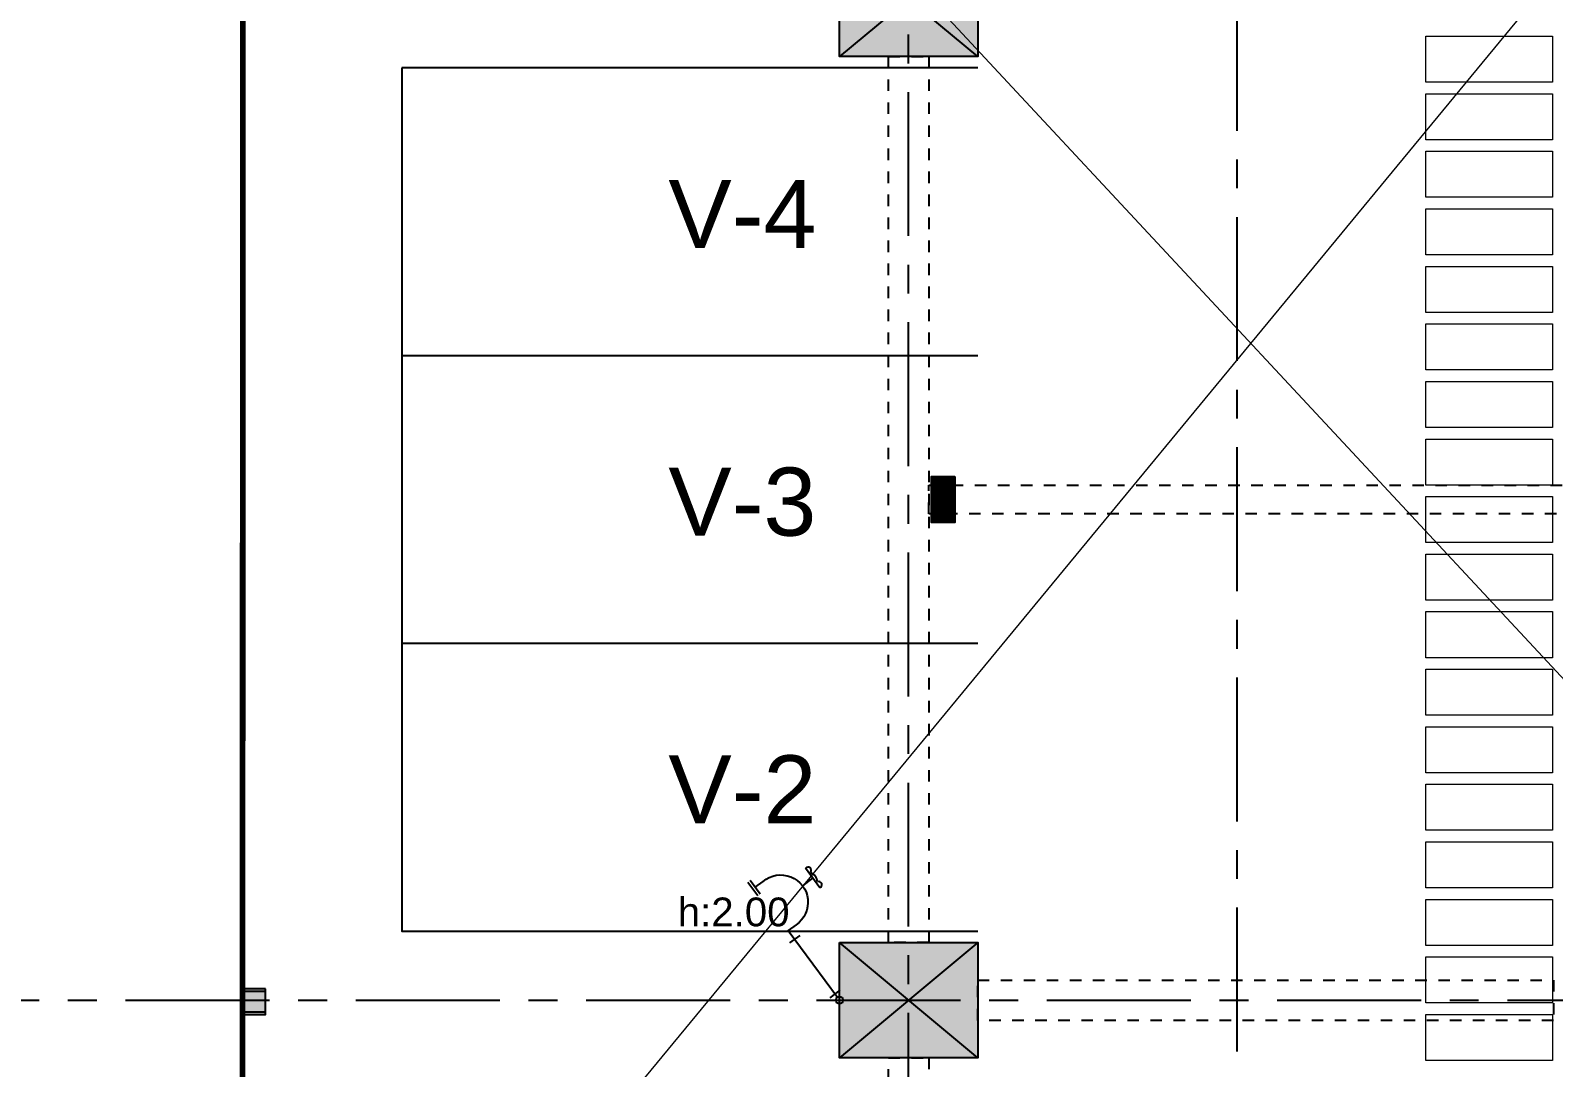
# Model space of a CAD drawing. Header units: metres. Extents: x -598 to 357, y -242 to 574.
# Drawn here: x -318.81 to -305.58, y 419.61 to 428.62 of the extents above; entities that cross this region are included whole.
import ezdxf

# ---------------------------------------------------------------- set-up
doc = ezdxf.new("R2010")
doc.units = ezdxf.units.M
for name, pattern in [('xref_Nivel PB$0$CENTERX2', [4, 2.5, -0.5, 0.5, -0.5]), ('xref_Nivel PB$0$HIDDEN2', [0.1875, 0.125, -0.0625]), ('xref_Nivel PB$0$PHANTOM', [63.5, 31.75, -6.35, 6.35, -6.35, 6.35, -6.35]), ('Zxref_Eje_Pb$0$HIDDEN2', [0.1875, 0.125, -0.0625]), ('Zxref_Eje_Pb$0$ZXREF-EJES NTECH$0$XREF-EJES$0$CENTERX2', [4, 2.5, -0.5, 0.5, -0.5])]:
    doc.linetypes.add(name, pattern=pattern)
doc.layers.add('Muro Mamspoteria', color=5, linetype='Continuous', lineweight=9)
for name, color, linetype in [('xref_Nivel PB$0$C-corte', 240, 'xref_Nivel PB$0$PHANTOM'), ('xref_Nivel PB$0$G-grifo', 150, 'Continuous'), ('xref_Nivel PB$0$P-parqueo', 8, 'Continuous'), ('xref_Nivel PB$0$R-rejilla', 1, 'Continuous'), ('xref_Nivel PB$0$T-texto', 2, 'Continuous'), ('xref_Nivel PB$0$Z-XREF', 7, 'Continuous'), ('Zxref_Eje_Pb$0$EJE-Columna', 4, 'Continuous'), ('Zxref_Eje_Pb$0$EJE-Linea', 8, 'Continuous'), ('Zxref_Eje_Pb$0$EJE-Viga', 8, 'Zxref_Eje_Pb$0$HIDDEN2'), ('Zxref_Eje_Pb$0$EJE_POLIGONO', 6, 'Continuous')]:
    doc.layers.add(name, color=color, linetype=linetype)
doc.layers.add('xref_Nivel PB$0$S-señalizacion', color=253, linetype='Continuous', lineweight=0, transparency=0.2)
doc.styles.add('xref_Nivel PB$0$Standard', font='arial.ttf')
doc.styles.add('xref_Nivel PB$0$TS', font='arial.ttf')

# ---------------------------------------------------------------- blocks, each defined once
blk = doc.blocks.new('xref_Nivel PB$0$FLECH')
at = {"layer": 'xref_Nivel PB$0$T-texto'}
blk.add_lwpolyline([(0, 0.661, 0, 0.1, 0), (0, 0.561, 0, 0, 0), (0, 0, 0, 0, 0)], format="xyseb", dxfattribs=at)
blk = doc.blocks.new('Zxref_Eje_Pb$0$C-3')
at = {"layer": 'Zxref_Eje_Pb$0$EJE-Columna', "transparency": 33554559}
h = blk.add_hatch(color=8, dxfattribs=at)
h.dxf.hatch_style = 1
h.paths.add_polyline_path([(-0.1, 0.1), (0.1, 0.1), (0.1, -0.1), (-0.1, -0.1)])
at = {"layer": 'Zxref_Eje_Pb$0$EJE-Columna'}
blk.add_lwpolyline([(0.1, 0.1), (-0.1, 0.1), (-0.1, -0.1), (0.1, -0.1)], close=True, dxfattribs=at)
blk = doc.blocks.new('Zxref_Eje_Pb$0$1.00x1.20')
at = {"layer": 'Zxref_Eje_Pb$0$EJE-Columna', "transparency": 33554559}
h = blk.add_hatch(color=8, dxfattribs=at)
h.dxf.hatch_style = 1
h.paths.add_polyline_path([(-0.6, 0.5), (0.6, 0.5), (0.6, -0.5), (-0.6, -0.5)])
at = {"layer": 'Defpoints'}
for points in [[(0.6, 0.5), (-0.6, -0.5)], [(0.6, -0.5), (-0.6, 0.5)]]:
    blk.add_lwpolyline(points, dxfattribs=at)
at = {"layer": 'Zxref_Eje_Pb$0$EJE-Columna'}
blk.add_lwpolyline([(-0.6, 0.5), (0.6, 0.5), (0.6, -0.5), (-0.6, -0.5)], close=True, dxfattribs=at)
blk = doc.blocks.new('Zxref_Eje_Pb')
at = {"layer": 'Zxref_Eje_Pb$0$EJE-Linea', "linetype": 'Zxref_Eje_Pb$0$ZXREF-EJES NTECH$0$XREF-EJES$0$CENTERX2', "ltscale": 0.5}
for points in [[(48.331, 7.569), (48.331, 67.229)], [(37.531, 22.929), (73.531, 22.929)]]:
    blk.add_lwpolyline(points, dxfattribs=at)
at = {"layer": 'Zxref_Eje_Pb$0$EJE-Viga', "ltscale": 0.75}
for points in [[(48.156, 31.129), (48.506, 31.129), (48.506, 23.429), (48.156, 23.429)], [(54.356, 27.404), (54.356, 27.154), (48.506, 27.154), (48.506, 27.404)], [(53.931, 23.104), (53.931, 22.754), (48.931, 22.754), (48.931, 23.104)], [(48.156, 22.429), (48.506, 22.429), (48.506, 17.229), (48.156, 17.229)]]:
    blk.add_lwpolyline(points, close=True, dxfattribs=at)
at = {"layer": 'Zxref_Eje_Pb$0$EJE_POLIGONO', "const_width": 0.05, "flags": 128}
blk.add_lwpolyline([(42.541, 11.14), (42.565, 63.413), (69.531, 63.229), (69.664, 10.39), (42.541, 11.14)], dxfattribs=at)
at = {"layer": 'Zxref_Eje_Pb$0$EJE-Columna'}
for name, p in [('Zxref_Eje_Pb$0$1.00x1.20', (48.331, 31.629)), ('Zxref_Eje_Pb$0$1.00x1.20', (48.331, 22.929)), ('Zxref_Eje_Pb$0$C-3', (42.646, 22.929)), ('Zxref_Eje_Pb$0$C-3', (42.647, 22.906))]:
    blk.add_blockref(name, p, dxfattribs=at)
blk = doc.blocks.new('xref_Nivel PB$0$Rejilla')
at = {"layer": 'xref_Nivel PB$0$R-rejilla'}
for p, q in [((0.025, 0.025), (-0.025, -0.025)), ((0.025, -0.025), (-0.025, 0.025))]:
    blk.add_line(p, q, dxfattribs=at)
for points in [[(-0.2, 0.1), (0.2, 0.1), (0.2, -0.1), (-0.2, -0.1)], [(-0.19, 0.09), (0.19, 0.09), (0.19, -0.09), (-0.19, -0.09)]]:
    blk.add_lwpolyline(points, close=True, dxfattribs=at)
at = {"layer": 'xref_Nivel PB$0$R-rejilla', "color": 8}
for points in [[(-0.185, -0.09), (-0.175, -0.09), (-0.175, 0.09), (-0.185, 0.09)], [(-0.165, -0.09), (-0.155, -0.09), (-0.155, 0.09), (-0.165, 0.09)], [(-0.145, -0.09), (-0.135, -0.09), (-0.135, 0.09), (-0.145, 0.09)], [(-0.125, -0.09), (-0.115, -0.09), (-0.115, 0.09), (-0.125, 0.09)], [(-0.105, -0.09), (-0.095, -0.09), (-0.095, 0.09), (-0.105, 0.09)], [(-0.085, -0.09), (-0.075, -0.09), (-0.075, 0.09), (-0.085, 0.09)], [(-0.065, -0.09), (-0.055, -0.09), (-0.055, 0.09), (-0.065, 0.09)], [(-0.045, -0.09), (-0.035, -0.09), (-0.035, 0.09), (-0.045, 0.09)], [(-0.025, -0.09), (-0.015, -0.09), (-0.015, 0.09), (-0.025, 0.09)], [(-0.005, -0.09), (0.005, -0.09), (0.005, 0.09), (-0.005, 0.09)], [(0.015, -0.09), (0.025, -0.09), (0.025, 0.09), (0.015, 0.09)], [(0.035, -0.09), (0.045, -0.09), (0.045, 0.09), (0.035, 0.09)], [(0.055, -0.09), (0.065, -0.09), (0.065, 0.09), (0.055, 0.09)], [(0.075, -0.09), (0.085, -0.09), (0.085, 0.09), (0.075, 0.09)], [(0.095, -0.09), (0.105, -0.09), (0.105, 0.09), (0.095, 0.09)], [(0.115, -0.09), (0.125, -0.09), (0.125, 0.09), (0.115, 0.09)], [(0.135, -0.09), (0.145, -0.09), (0.145, 0.09), (0.135, 0.09)], [(0.155, -0.09), (0.165, -0.09), (0.165, 0.09), (0.155, 0.09)], [(0.175, -0.09), (0.185, -0.09), (0.185, 0.09), (0.175, 0.09)]]:
    blk.add_lwpolyline(points, close=True, dxfattribs=at)
at = {"layer": 'xref_Nivel PB$0$R-rejilla'}
blk.add_circle((0, 0), 0.0347, dxfattribs=at)
at = {"layer": 'xref_Nivel PB$0$R-rejilla', "linetype": 'xref_Nivel PB$0$HIDDEN2'}
blk.add_circle((0, 0), 0.025, dxfattribs=at)
blk = doc.blocks.new('xref_Nivel PB$0$Grifo1.20')
at = {"layer": 'xref_Nivel PB$0$G-grifo'}
for p, q in [((-0.233, 1.062), (-0.323, 0.995)), ((-0.171, 0.977), (-0.295, 1.146)), ((-0.71, 0.907), (-0.797, 1.024)), ((-0.689, 0.922), (-0.776, 1.04)), ((-0.346, 0.563), (-0.435, 0.497)), ((0.004, 0.088), (-0.085, 0.022))]:
    blk.add_line(p, q, dxfattribs=at)
blk.add_lwpolyline([(-0.733, 0.981), (-0.664, 1.032, -1.053141), (-0.377, 0.656), (-0.446, 0.606), (-0.019, 0.026)], format="xyb", dxfattribs=at)
blk.add_circle((0, 0), 0.0324, dxfattribs=at)
for centre, radius, start, end in [((-0.273, 1.128), 0.0279, 321.7486, 140.4959), ((-0.295, 1.015), 0.105, 7.5556, 65.1649), ((-0.181, 1.003), 0.0279, 292.2245, 110.9719)]:
    blk.add_arc(centre, radius, start, end, dxfattribs=at)
at = {"layer": 'xref_Nivel PB$0$G-grifo', "insert": (-1.405, 0.892), "char_height": 0.25, "attachment_point": 1, "style": 'xref_Nivel PB$0$Standard'}
blk.add_mtext_dynamic_manual_height_columns('h:2.00', width=0.17287, gutter_width=1.25, heights=[0], dxfattribs=at)

msp = doc.modelspace()

# ---------------------------------------------------------------- linework, layer by layer
at = {"layer": 'xref_Nivel PB$0$C-corte', "linetype": 'xref_Nivel PB$0$CENTERX2', "ltscale": 0.5}
msp.add_line((-308.333, 466.997), (-308.333, 396.583), dxfattribs=at)
at = {"layer": 'xref_Nivel PB$0$P-parqueo'}
for points in [[(-310.583, 428.293), (-315.583, 428.293)], [(-315.583, 428.293), (-315.583, 420.793), (-310.583, 420.793)], [(-310.583, 425.793), (-315.583, 425.793)]]:
    msp.add_lwpolyline(points, dxfattribs=at)
at = {"layer": 'xref_Nivel PB$0$S-señalizacion'}
for points in [[(-305.593, 428.569), (-305.593, 428.169), (-306.693, 428.169), (-306.693, 428.569)], [(-305.593, 428.069), (-305.593, 427.669), (-306.693, 427.669), (-306.693, 428.069)], [(-305.593, 427.569), (-305.593, 427.169), (-306.693, 427.169), (-306.693, 427.569)], [(-305.593, 427.069), (-305.593, 426.669), (-306.693, 426.669), (-306.693, 427.069)], [(-305.593, 426.569), (-305.593, 426.169), (-306.693, 426.169), (-306.693, 426.569)], [(-305.593, 426.069), (-305.593, 425.669), (-306.693, 425.669), (-306.693, 426.069)], [(-305.593, 425.569), (-305.593, 425.169), (-306.693, 425.169), (-306.693, 425.569)], [(-305.593, 425.069), (-305.593, 424.669), (-306.693, 424.669), (-306.693, 425.069)], [(-305.593, 424.569), (-305.593, 424.169), (-306.693, 424.169), (-306.693, 424.569)], [(-305.593, 424.069), (-305.593, 423.669), (-306.693, 423.669), (-306.693, 424.069)], [(-305.593, 423.569), (-305.593, 423.169), (-306.693, 423.169), (-306.693, 423.569)], [(-305.593, 423.069), (-305.593, 422.669), (-306.693, 422.669), (-306.693, 423.069)], [(-305.593, 422.569), (-305.593, 422.169), (-306.693, 422.169), (-306.693, 422.569)], [(-305.593, 422.069), (-305.593, 421.669), (-306.693, 421.669), (-306.693, 422.069)], [(-305.593, 421.569), (-305.593, 421.169), (-306.693, 421.169), (-306.693, 421.569)], [(-305.593, 421.069), (-305.593, 420.669), (-306.693, 420.669), (-306.693, 421.069)], [(-305.593, 420.569), (-305.593, 420.169), (-306.693, 420.169), (-306.693, 420.569)], [(-305.593, 420.069), (-305.593, 419.669), (-306.693, 419.669), (-306.693, 420.069)]]:
    msp.add_lwpolyline(points, close=True, dxfattribs=at)

# ---------------------------------------------------------------- block references
at = {"layer": 'xref_Nivel PB$0$T-texto', "xscale": -1, "rotation": 270}
msp.add_blockref('xref_Nivel PB$0$FLECH', (-305.583, 421.193), dxfattribs=at)

# ---------------------------------------------------------------- texts
at = {"layer": 'xref_Nivel PB$0$T-texto', "style": 'xref_Nivel PB$0$TS'}
for s, p in [('V-4', (-313.27, 426.729)), ('V-3', (-313.27, 424.229)), ('V-2', (-313.27, 421.729))]:
    msp.add_text(s, height=0.5915, dxfattribs=at).set_placement(p)

# ---------------------------------------------------------------- next in the draw order: block references
at = {"layer": 'xref_Nivel PB$0$Z-XREF'}
msp.add_blockref('Zxref_Eje_Pb', (-359.514, 397.264), dxfattribs=at)

# ---------------------------------------------------------------- next in the draw order: linework, layer by layer
at = {"flags": 128}
msp.add_lwpolyline([(-316.972, 408.405), (-316.949, 460.677), (-289.983, 460.493), (-289.849, 407.654), (-316.972, 408.405)], dxfattribs=at)
at = {"layer": 'Muro Mamspoteria'}
for points in [[(-363.61, 485.402), (-262.24, 376.522)], [(-345.651, 380.51), (-261.441, 482.61)]]:
    msp.add_lwpolyline(points, dxfattribs=at)
msp.add_circle((-306.539, 472.241), 101.758, dxfattribs=at)
at = {"layer": 'xref_Nivel PB$0$P-parqueo'}
msp.add_lwpolyline([(-310.583, 423.293), (-315.583, 423.293)], dxfattribs=at)

# ---------------------------------------------------------------- next in the draw order: block references
at = {"layer": 'xref_Nivel PB$0$G-grifo'}
msp.add_blockref('xref_Nivel PB$0$Grifo1.20', (-311.783, 420.193), dxfattribs=at)
at = {"layer": 'xref_Nivel PB$0$R-rejilla', "rotation": 270.0000000000008}
msp.add_blockref('xref_Nivel PB$0$Rejilla', (-310.883, 424.543), dxfattribs=at)

doc.saveas('drawing.dxf')
